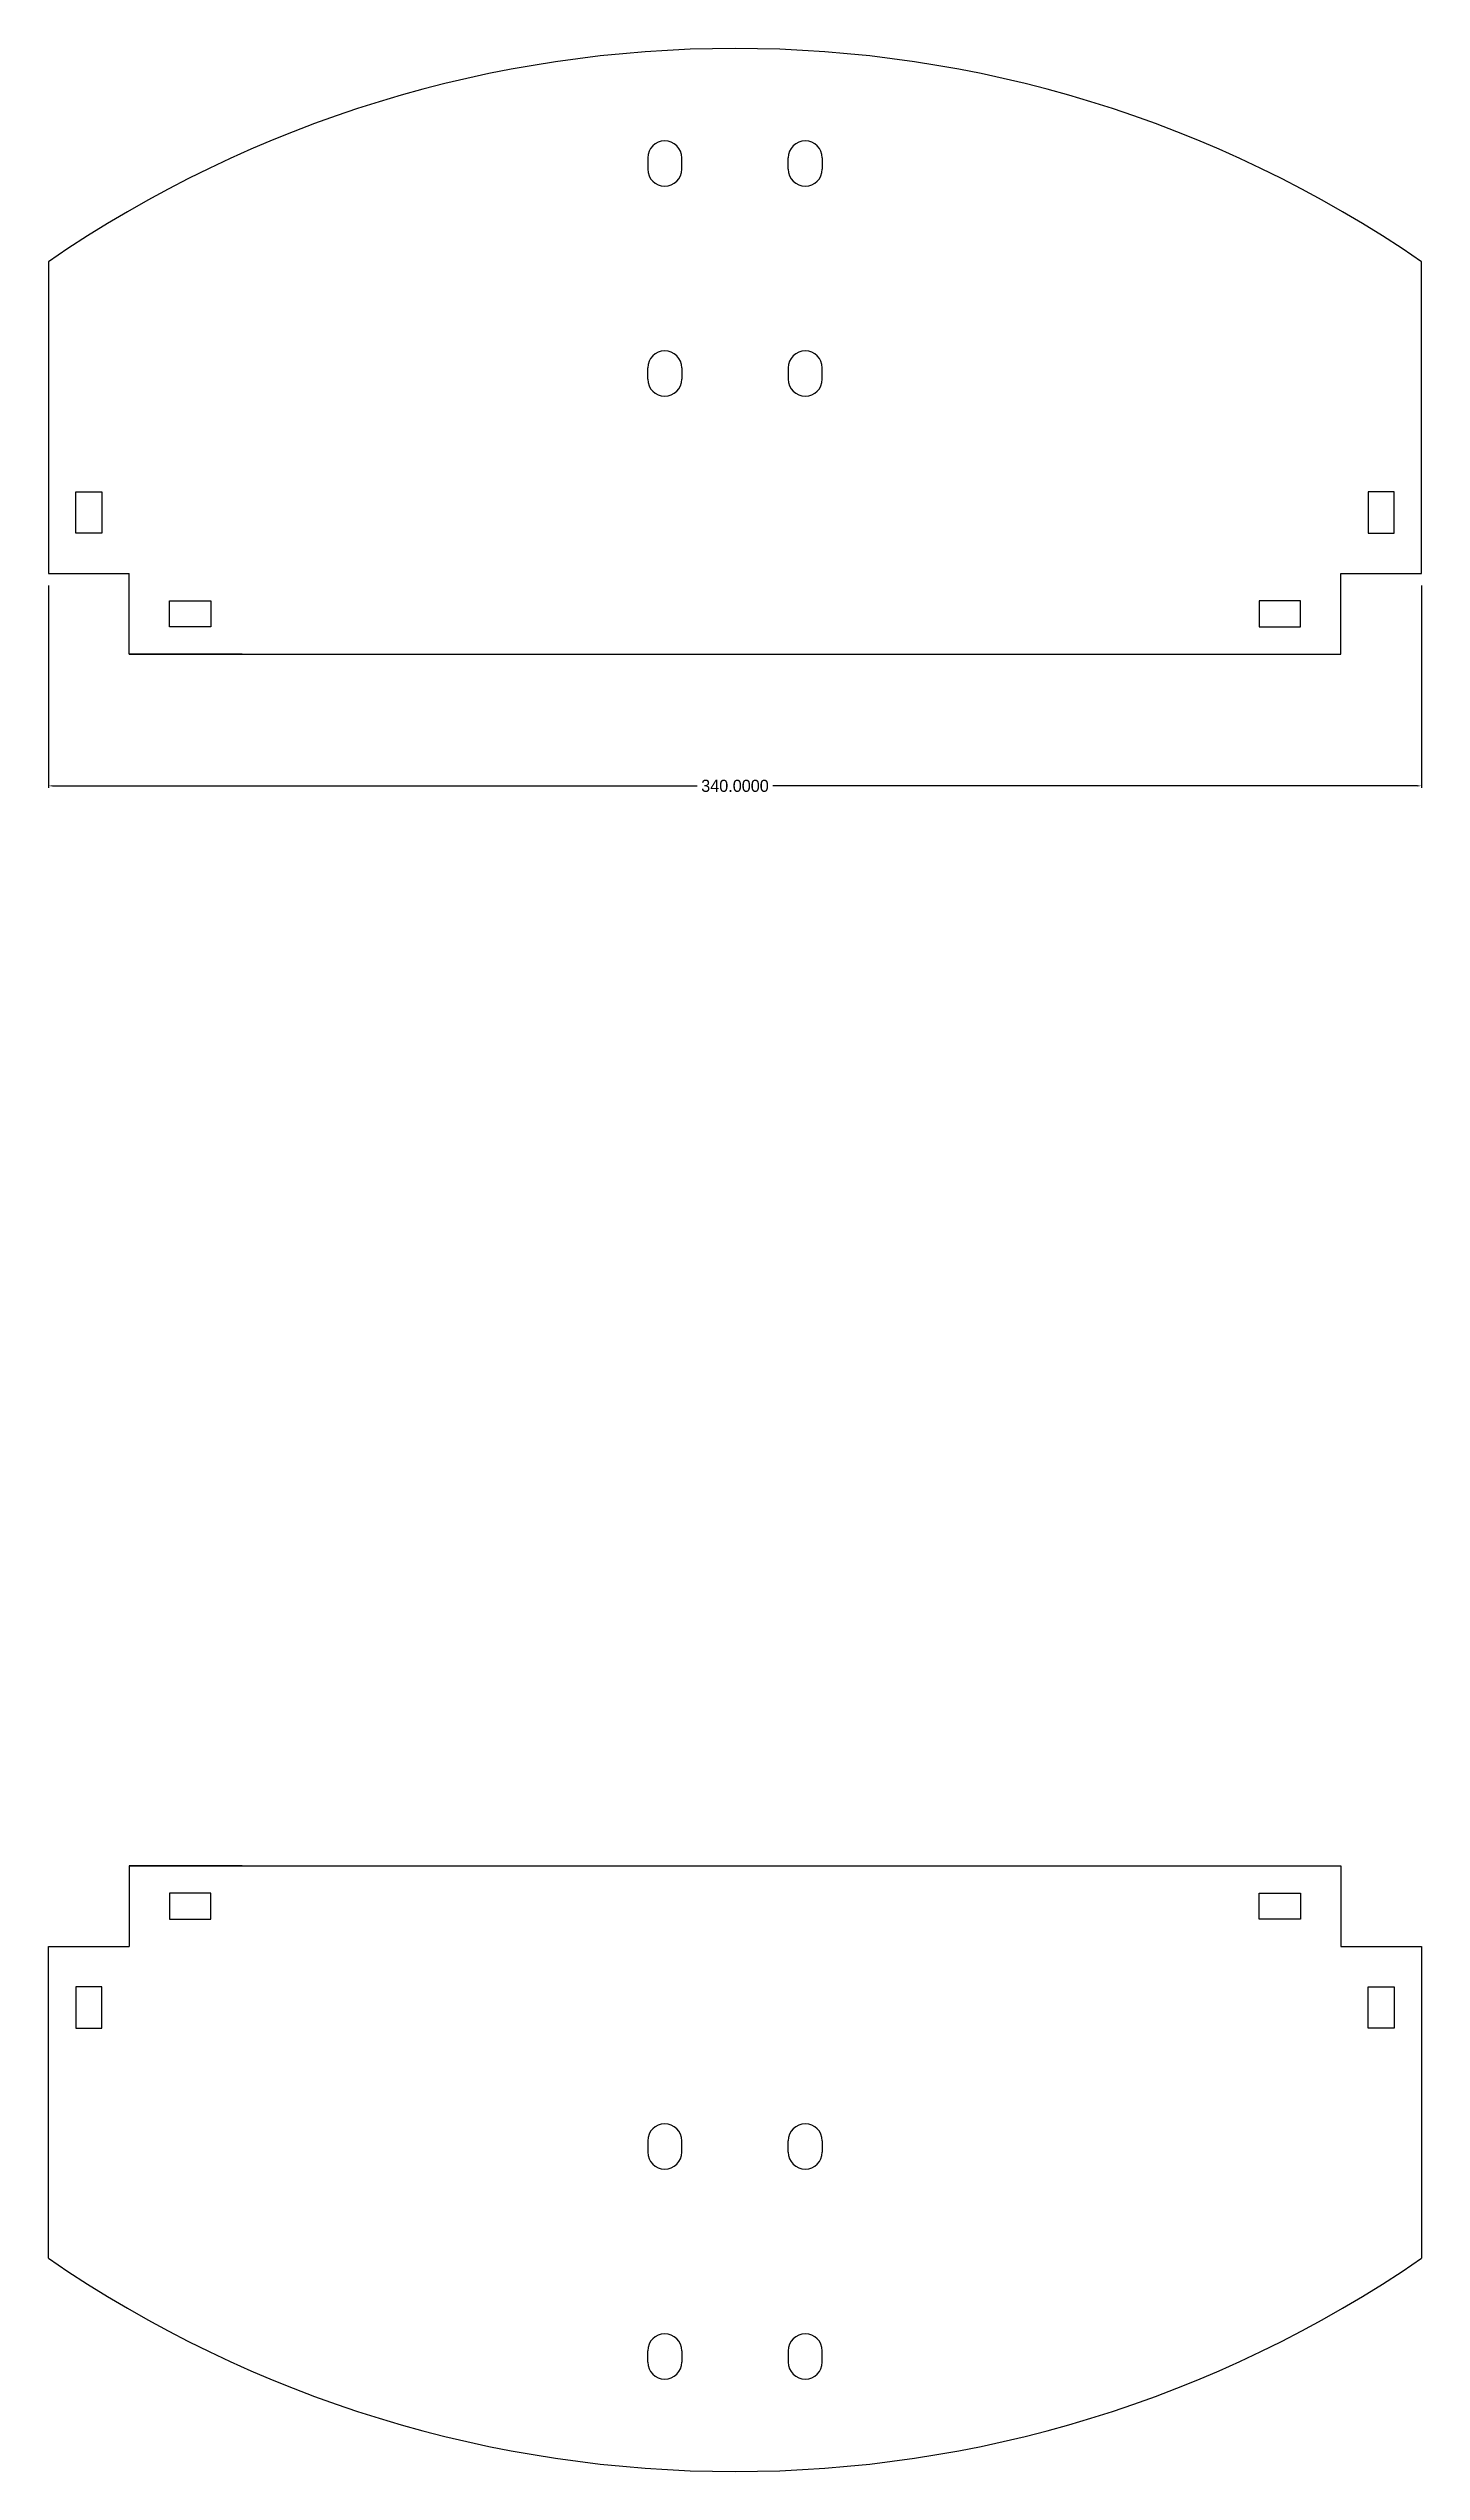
# Model space of a CAD drawing. Header units: inches. Extents: x 932 to 1272, y -150 to 450.
import ezdxf

# ---------------------------------------------------------------- set-up
doc = ezdxf.new("R2010")
doc.units = ezdxf.units.IN
doc.header["$MEASUREMENT"] = 0
doc.dimstyles.get("Standard").update_dxf_attribs({"dimtxt": 0.18, "dimasz": 0.18, "dimexe": 0.18, "dimexo": 0.0625, "dimgap": 0.09, "dimtad": 0, "dimtih": 1, "dimtoh": 1, "dimdec": 4, "dimzin": 0, "dimdsep": 46, "dimtxsty": 'Standard', "dimcen": 0.09, "dimadec": 0, "dimazin": 0, "dimtfac": 1, "dimtdec": 4, "dimtofl": 0, "dimtmove": 0, "dimatfit": 3, "dimfxl": 1, "dimtolj": 1, "dimtzin": 0, "dimarcsym": 0})

# ---------------------------------------------------------------- blocks, each defined once
blk = doc.blocks.new('*D13')
at = {"color": 0, "lineweight": -2}
for p, q in [((931.75, 317), (931.75, 266.9)), ((1271.75, 317), (1271.75, 266.9)), ((932.75, 267.4), (1092.41, 267.4)), ((1270.75, 267.4), (1111.09, 267.4))]:
    blk.add_line(p, q, dxfattribs=at)
at = {"color": 0}
for points in [[(932.75, 267.57), (932.75, 267.24), (931.75, 267.4)], [(1270.75, 267.57), (1270.75, 267.24), (1271.75, 267.4)]]:
    blk.add_solid(points, dxfattribs=at)
at = {"layer": 'Defpoints', "color": 0}
for p in [(931.75, 320), (1271.75, 320), (1271.75, 267.4)]:
    blk.add_point(p, dxfattribs=at)
at = {"color": 0, "insert": (1101.75, 267.4), "char_height": 3, "attachment_point": 5}
blk.add_mtext('\\A1;340.0000', dxfattribs=at)

msp = doc.modelspace()

# ---------------------------------------------------------------- linework, layer by layer
for p, q in [((931.75295, 397.18414), (931.75295, 320)), ((931.75295, 320), (951.75295, 320)), ((951.75295, 300), (1251.75295, 300)), ((951.75295, 0), (1251.75295, 0)), ((931.75295, -20), (951.75295, -20)), ((931.75295, -97.18414), (931.75295, -20))]:
    msp.add_line(p, q)
for points in [[(1080.15295, 422.904), (1080.15295, 420.104)], [(1088.55295, 420.104), (1088.55295, 422.904)], [(1114.95295, 420.104), (1114.95295, 422.904)], [(1123.35295, 422.904), (1123.35295, 420.104)], [(1251.75295, 320), (1271.75295, 320), (1271.75295, 397.18414)], [(1080.15295, 368.096), (1080.15295, 370.896)], [(1088.55295, 370.896), (1088.55295, 368.096)], [(1114.95295, 370.896), (1114.95295, 368.096)], [(1123.35295, 368.096), (1123.35295, 370.896)], [(979.75295, 300), (951.75295, 300), (951.75295, 320)], [(1223.75295, 300), (1223.75295, 300), (1251.75295, 300), (1251.75295, 320)], [(979.75295, 0), (951.75295, 0), (951.75295, -20)], [(1223.75295, 0), (1223.75295, 0), (1251.75295, 0), (1251.75295, -20)], [(1251.75295, -20), (1271.75295, -20), (1271.75295, -97.18414)], [(1080.15295, -68.096), (1080.15295, -70.896)], [(1088.55295, -70.896), (1088.55295, -68.096)], [(1114.95295, -70.896), (1114.95295, -68.096)], [(1123.35295, -68.096), (1123.35295, -70.896)], [(1080.15295, -122.904), (1080.15295, -120.104)], [(1088.55295, -120.104), (1088.55295, -122.904)], [(1114.95295, -120.104), (1114.95295, -122.904)], [(1123.35295, -122.904), (1123.35295, -120.104)]]:
    msp.add_lwpolyline(points)
for points in [[(938.50295, 340.2), (945.00295, 340.2), (945.00295, 330), (938.50295, 330)], [(1265.00295, 340.2), (1258.50295, 340.2), (1258.50295, 330), (1265.00295, 330)], [(971.95295, 313.25), (971.95295, 306.75), (961.75295, 306.75), (961.75295, 313.25)], [(1231.55295, 313.25), (1231.55295, 306.75), (1241.75295, 306.75), (1241.75295, 313.25)], [(971.95295, -13.25), (971.95295, -6.75), (961.75295, -6.75), (961.75295, -13.25)], [(1231.55295, -13.25), (1231.55295, -6.75), (1241.75295, -6.75), (1241.75295, -13.25)], [(938.50295, -40.2), (945.00295, -40.2), (945.00295, -30), (938.50295, -30)], [(1265.00295, -40.2), (1258.50295, -40.2), (1258.50295, -30), (1265.00295, -30)]]:
    msp.add_lwpolyline(points, close=True)
for centre, radius, start, end in [((1101.75295, 150), 300, 55.48189216, 124.51810784), ((1084.35295, 422.904), 4.2, 0, 180), ((1119.15295, 422.904), 4.2, 0, 180), ((1084.35295, 420.104), 4.2, 180, 0), ((1119.15295, 420.104), 4.2, 180, 0), ((1084.35295, 370.896), 4.2, 0, 180), ((1119.15295, 370.896), 4.2, 0, 180), ((1084.35295, 368.096), 4.2, 180, 0), ((1119.15295, 368.096), 4.2, 180, 0), ((1084.35295, -68.096), 4.2, 0, 180), ((1119.15295, -68.096), 4.2, 0, 180), ((1084.35295, -70.896), 4.2, 180, 0), ((1119.15295, -70.896), 4.2, 180, 0), ((1101.75295, 150), 300, 235.48189216, 304.51810784), ((1084.35295, -120.104), 4.2, 0, 180), ((1119.15295, -120.104), 4.2, 0, 180), ((1084.35295, -122.904), 4.2, 180, 0), ((1119.15295, -122.904), 4.2, 180, 0)]:
    msp.add_arc(centre, radius, start, end)

# ---------------------------------------------------------------- dimensions: what is measured, and where the dimension line sits
dim = msp.add_linear_dim(base=(1271.75295, 267.40319), p1=(931.75295, 320), p2=(1271.75295, 320), dimstyle='Standard', override={"dimtxt": 3, "dimasz": 1, "dimexe": 0.5, "dimexo": 3, "dimdle": 2})
dim.commit()
dim.dimension.update_dxf_attribs({"geometry": '*D13', "text_midpoint": (1101.75295, 267.40319)})

doc.saveas('drawing.dxf')
